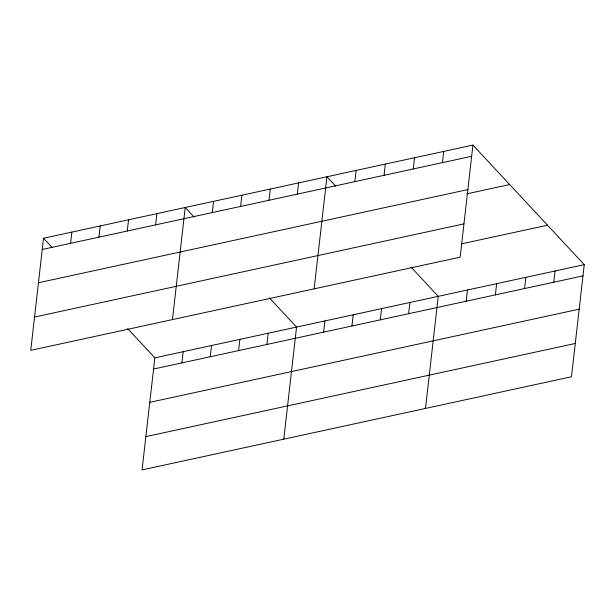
<?xml version="1.0" encoding="UTF-8"?>
<svg xmlns="http://www.w3.org/2000/svg" width="615" height="615" viewBox="0 0 615 615"><rect width="100%" height="100%" fill="white"/><g stroke="black" fill="none" stroke-linecap="round" stroke-linejoin="round"><path stroke-width="0.92" d="M43.519 238.243L30.75 350.335L460.158 257.17L472.927 145.086L43.519 238.243L52.39 247.776M70.587 243.317L71.863 232.101M98.923 237.167L100.199 225.951M127.267 231.017L128.543 219.801M155.603 224.867L156.887 213.651M127.605 328.571L154.842 357.83L142.073 469.914L571.481 376.757L584.25 264.665L472.927 145.086M172.454 319.592L185.223 207.501L194.094 217.026M181.909 362.896L183.185 351.68M212.29 212.567L213.566 201.351M210.245 356.746L211.522 345.53M240.626 206.425L241.91 195.209M238.589 350.604L239.865 339.38M268.97 200.275L270.246 189.059M266.925 344.454L268.209 333.238M297.306 194.125L298.59 182.909M283.776 439.171L296.545 327.088L269.309 297.829M314.157 288.842L326.926 176.759L335.798 186.284M323.613 332.154L324.889 320.938M354.847 181.64L356.131 170.424M351.949 326.004L353.233 314.788M384.052 175.306L385.328 164.09M380.293 319.854L381.569 308.638M413.249 168.971L414.525 157.755M408.637 313.704L409.913 302.488M442.446 162.637L443.73 151.421M425.48 408.429L438.249 296.345L411.02 267.087M466.17 301.227L467.454 290.003M495.375 294.885L496.651 283.669M524.572 288.55L525.848 277.334M553.769 282.216L555.053 271M42.243 249.467L471.651 156.302M38.453 282.754L467.854 189.589M466.777 193.848L509.666 184.546M34.54 317.048L463.948 223.883M461.742 243.817L547.511 225.205M154.842 357.83L584.25 264.665M153.566 369.046L582.974 275.881M149.776 402.333L579.176 309.168M145.863 436.627L575.271 343.47"/></g></svg>
